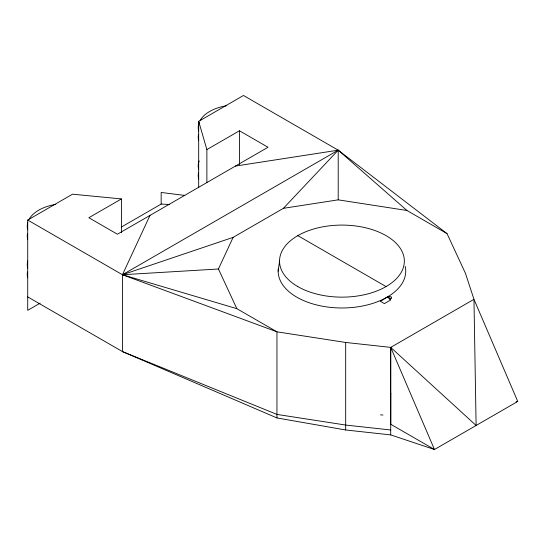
<?xml version="1.0" encoding="UTF-8"?>
<svg xmlns="http://www.w3.org/2000/svg" width="545" height="545" viewBox="0 0 545 545"><rect width="100%" height="100%" fill="white"/><g stroke="black" fill="none" stroke-linecap="round" stroke-linejoin="round"><path stroke-width="0.82" d="M40.139 303.163L27.713 310.337L27.713 220.051L122.448 274.741L276.955 331.83L345.68 342.458L390.711 347.383L476.112 425.475L473.966 299.314L517.75 401.44L434.474 449.516L390.683 424.235L390.711 347.383L473.966 299.314L465.45 273.311L447.036 233.635L338.207 150.175L243.472 95.484L198.68 121.344L198.68 187.78M390.683 424.235L390.711 392.925L390.377 396.208M278.154 271.151L279.537 261.109M149.984 215.411L122.448 274.741L122.448 351.586L276.955 417.94L345.68 429.978L390.711 434.903L434.474 449.516L390.711 347.383L390.711 434.903M276.955 417.94L276.955 331.83L236.85 308.674L218.436 268.998L233.117 237.368L283.427 208.319L338.207 150.175L406.938 210.479L447.036 233.635M390.942 298.708L391.623 297.815L391.521 297.018C387.529 294.811 383.673 300.295 380.233 301.194L384.409 303.606L390.642 300.009L389.668 299.443L390.942 298.708L387.747 296.861M27.713 220.051L72.505 194.19L121.426 198.918L121.426 232.701M121.426 198.918L88.849 217.728L117.407 234.221L268.011 147.266L239.453 130.78L206.875 149.589L206.875 182.521M121.358 227.061L161.163 204.082L169.597 204.464M406.938 210.479L338.207 199.845L338.207 150.175L122.448 274.741L236.85 308.674M233.117 237.368L122.448 274.741L218.436 268.998M516.108 401.869L517.75 401.44M235.433 166.075L338.207 150.175M283.427 208.319L338.207 199.845M380.519 414.84L382.965 415.045M390.711 429.978L345.68 425.052L276.955 414.418L122.448 351.586L27.713 296.896M184.775 195.423L161.163 192.467L161.163 204.082M297.815 235.638L386.071 286.588M387.052 297.195L390.363 299.11M198.68 121.344L206.875 149.589M345.68 342.458L345.68 429.978M239.453 130.78L239.453 164.556M405.187 266.348A63.792 36.828 0 0 1 344.038 307.959A63.792 36.828 0 0 1 278.291 268.753M198.68 130.95A39.24 22.652 0 0 1 199.17 122.496M200.151 120.438A39.24 22.652 0 0 1 226.734 105.682M198.68 140.555A39.24 22.652 0 0 1 198.53 134.193M198.68 169.372A39.24 22.652 0 0 1 199.17 160.918M198.68 178.978A39.24 22.652 0 0 1 198.53 172.615M27.713 277.684A39.24 22.652 0 0 1 27.434 272.023M27.713 229.656A39.24 22.652 0 0 1 27.747 222.592M29.192 219.145A39.24 22.652 0 0 1 55.774 204.389M27.713 268.079A39.24 22.652 0 0 1 27.747 261.014M27.713 239.262A39.24 22.652 0 0 1 27.434 233.601M297.815 286.588A62.409 36.031 0 0 0 402.224 270.436A62.409 36.031 0 0 0 325.794 226.311A62.409 36.031 0 0 0 297.815 286.588"/></g></svg>
